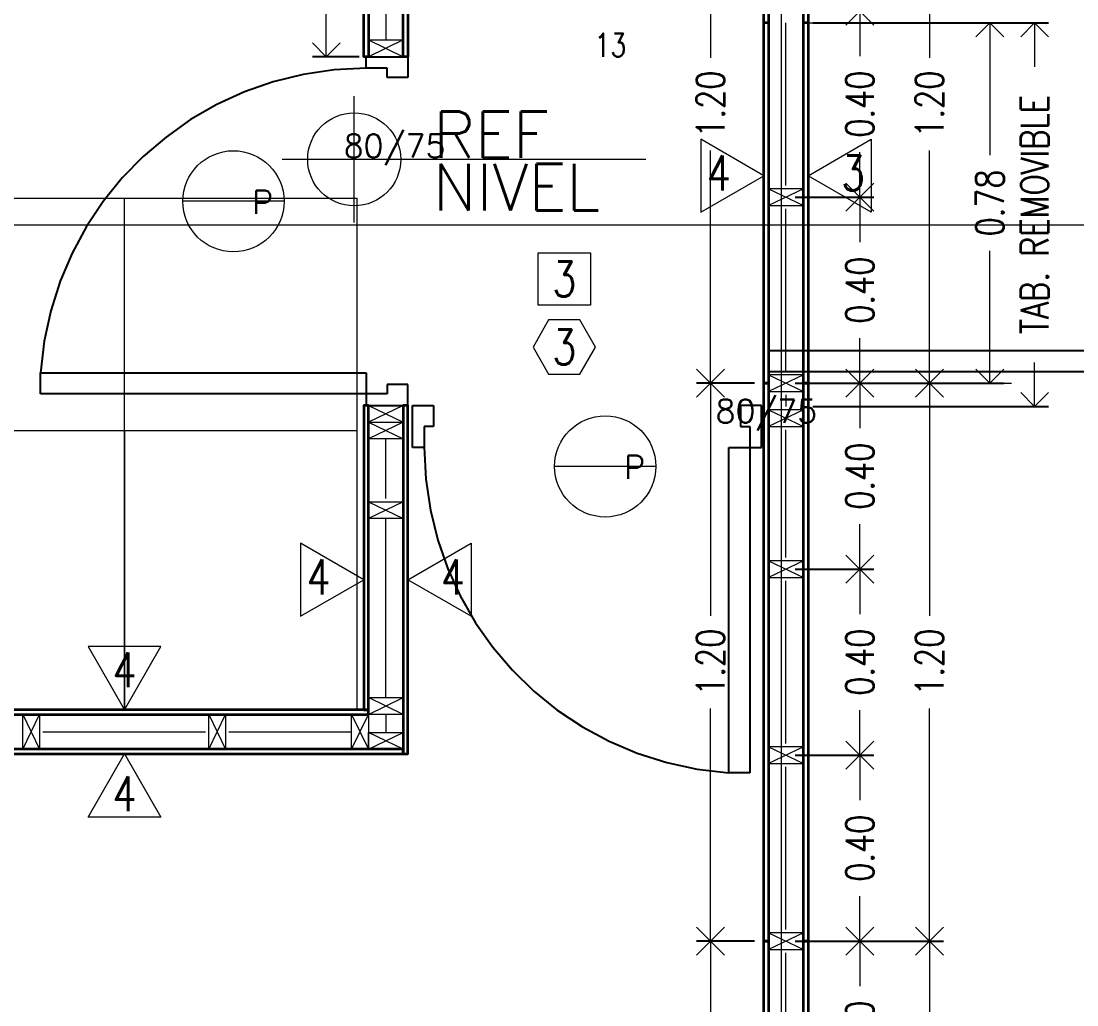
# Model space of a CAD drawing. Header units: inches. Extents: x 10.8 to 60.4, y 12.2 to 79.7.
# Drawn here: x 27.525 to 29.795, y 37.457 to 39.572 of the extents above; entities that cross this region are included whole.
import ezdxf
from ezdxf.enums import TextEntityAlignment as Align

# ---------------------------------------------------------------- set-up
doc = ezdxf.new("R2010")
doc.units = ezdxf.units.IN
doc.header["$MEASUREMENT"] = 0
doc.linetypes.add('CENTER', pattern=[2, 1.25, -0.25, 0.25, -0.25])
doc.layers.get('DEFPOINTS').update_dxf_attribs({"color": 210})
for name, color, linetype, lineweight in [('A-ANNO-DIMS', 3, 'Continuous', 18), ('A-ANNO-SYMB', 3, 'Continuous', 18), ('A-ANNO-TEXT', 3, 'Continuous', 18), ('A-DOOR-FULL', 4, 'Continuous', 25), ('A-DOOR-SYMB', 3, 'Continuous', 18), ('A-ELEV-MBE2', 4, 'Continuous', 25), ('A-FURN', 8, 'Continuous', 18), ('A-SECT-MCUT', 7, 'Continuous', 35), ('A-WALL-PATT', 8, 'Continuous', 18), ('A-WALL-STUD', 3, 'Continuous', 18)]:
    doc.layers.add(name, color=color, linetype=linetype, lineweight=lineweight)
doc.styles.add('E-ROMANS', font='romans.shx', dxfattribs={"width": 0.8})
doc.dimstyles.new('E-0050_ARW_12', dxfattribs={"dimscale": 0.001, "dimtxt": 60, "dimasz": 60, "dimexe": 30, "dimexo": 20, "dimgap": 30, "dimtad": 0, "dimzin": 0, "dimdsep": 46, "dimtxsty": 'E-ROMANS', "dimblk": 'OPEN90', "dimcen": 30, "dimclrd": 256, "dimclre": 256, "dimclrt": 256, "dimadec": 0, "dimazin": 0, "dimtfac": 1, "dimtmove": 1, "dimatfit": 3, "dimldrblk": 'OPEN90', "dimfxl": 1, "dimtfill": 1, "dimtolj": 1, "dimtzin": 0, "dimlwd": -1, "dimarcsym": 0})

# ---------------------------------------------------------------- blocks, each defined once
blk = doc.blocks.new('_Open90')
at = {"color": 0, "linetype": 'ByBlock', "lineweight": -2}
for p, q in [((-0.5, 0.5), (0, 0)), ((0, 0), (-1, 0)), ((0, 0), (-0.5, -0.5))]:
    blk.add_line(p, q, dxfattribs=at)
blk = doc.blocks.new('*D817')
at = {"layer": 'A-ANNO-DIMS', "lineweight": -2, "transparency": 16777216}
for p, q in [((29.1894, 37.5934), (29.3582, 37.5934)), ((29.1894, 37.1934), (29.3582, 37.1934))]:
    blk.add_line(p, q, dxfattribs=at)
at = {"layer": 'A-ANNO-DIMS', "transparency": 16777216}
for p, q in [((29.3282, 37.5334), (29.3282, 37.4965)), ((29.3282, 37.2534), (29.3282, 37.2903))]:
    blk.add_line(p, q, dxfattribs=at)
at = {"layer": 'DEFPOINTS', "color": 0, "transparency": 16777216}
for p in [(29.1694, 37.5934), (29.3282, 37.5934), (29.1694, 37.1934)]:
    blk.add_point(p, dxfattribs=at)
at = {"layer": 'A-ANNO-DIMS', "transparency": 16777216, "xscale": 0.06, "yscale": 0.06, "zscale": 0.06}
for p, rotation in [((29.3282, 37.5934), 90), ((29.3282, 37.1934), 270)]:
    blk.add_blockref('_Open90', p, dxfattribs=dict(at, rotation=rotation))
at = {"layer": 'A-ANNO-DIMS', "transparency": 16777216, "insert": (29.3282, 37.3934), "char_height": 0.06, "attachment_point": 5, "rotation": 90, "style": 'E-ROMANS', "bg_fill": 3, "box_fill_scale": 1.25, "bg_fill_color": 256, "bg_fill_true_color": 13158600, "bg_fill_transparency": 0}
blk.add_mtext('\\A1;0.40', dxfattribs=at)
blk = doc.blocks.new('*D818')
at = {"layer": 'A-ANNO-DIMS', "lineweight": -2, "transparency": 16777216}
for p, q in [((29.1894, 37.9934), (29.3582, 37.9934)), ((29.1894, 37.5934), (29.3582, 37.5934))]:
    blk.add_line(p, q, dxfattribs=at)
at = {"layer": 'A-ANNO-DIMS', "transparency": 16777216}
for p, q in [((29.3282, 37.9334), (29.3282, 37.8966)), ((29.3282, 37.6534), (29.3282, 37.6903))]:
    blk.add_line(p, q, dxfattribs=at)
at = {"layer": 'DEFPOINTS', "color": 0, "transparency": 16777216}
for p in [(29.1694, 37.9934), (29.3282, 37.9934), (29.1694, 37.5934)]:
    blk.add_point(p, dxfattribs=at)
at = {"layer": 'A-ANNO-DIMS', "transparency": 16777216, "xscale": 0.06, "yscale": 0.06, "zscale": 0.06}
for p, rotation in [((29.3282, 37.9934), 90), ((29.3282, 37.5934), 270)]:
    blk.add_blockref('_Open90', p, dxfattribs=dict(at, rotation=rotation))
at = {"layer": 'A-ANNO-DIMS', "transparency": 16777216, "insert": (29.3282, 37.7934), "char_height": 0.06, "attachment_point": 5, "rotation": 90, "style": 'E-ROMANS', "bg_fill": 3, "box_fill_scale": 1.25, "bg_fill_color": 256, "bg_fill_true_color": 13158600, "bg_fill_transparency": 0}
blk.add_mtext('\\A1;0.40', dxfattribs=at)
blk = doc.blocks.new('*D819')
at = {"layer": 'A-ANNO-DIMS', "lineweight": -2, "transparency": 16777216}
for p, q in [((29.1894, 38.3934), (29.3582, 38.3934)), ((29.1894, 37.9934), (29.3582, 37.9934))]:
    blk.add_line(p, q, dxfattribs=at)
at = {"layer": 'A-ANNO-DIMS', "transparency": 16777216}
for p, q in [((29.3282, 38.3334), (29.3282, 38.2966)), ((29.3282, 38.0534), (29.3282, 38.0903))]:
    blk.add_line(p, q, dxfattribs=at)
at = {"layer": 'DEFPOINTS', "color": 0, "transparency": 16777216}
for p in [(29.1694, 38.3934), (29.3282, 38.3934), (29.1694, 37.9934)]:
    blk.add_point(p, dxfattribs=at)
at = {"layer": 'A-ANNO-DIMS', "transparency": 16777216, "xscale": 0.06, "yscale": 0.06, "zscale": 0.06}
for p, rotation in [((29.3282, 38.3934), 90), ((29.3282, 37.9934), 270)]:
    blk.add_blockref('_Open90', p, dxfattribs=dict(at, rotation=rotation))
at = {"layer": 'A-ANNO-DIMS', "transparency": 16777216, "insert": (29.3282, 38.1934), "char_height": 0.06, "attachment_point": 5, "rotation": 90, "style": 'E-ROMANS', "bg_fill": 3, "box_fill_scale": 1.25, "bg_fill_color": 256, "bg_fill_true_color": 13158600, "bg_fill_transparency": 0}
blk.add_mtext('\\A1;0.40', dxfattribs=at)
blk = doc.blocks.new('*D820')
at = {"layer": 'A-ANNO-DIMS', "lineweight": -2, "transparency": 16777216}
for p, q in [((29.1894, 38.7934), (29.3582, 38.7934)), ((29.1894, 38.3934), (29.3582, 38.3934))]:
    blk.add_line(p, q, dxfattribs=at)
at = {"layer": 'A-ANNO-DIMS', "transparency": 16777216}
for p, q in [((29.3282, 38.7334), (29.3282, 38.6966)), ((29.3282, 38.4534), (29.3282, 38.4903))]:
    blk.add_line(p, q, dxfattribs=at)
at = {"layer": 'DEFPOINTS', "color": 0, "transparency": 16777216}
for p in [(29.1694, 38.7934), (29.3282, 38.7934), (29.1694, 38.3934)]:
    blk.add_point(p, dxfattribs=at)
at = {"layer": 'A-ANNO-DIMS', "transparency": 16777216, "xscale": 0.06, "yscale": 0.06, "zscale": 0.06}
for p, rotation in [((29.3282, 38.7934), 90), ((29.3282, 38.3934), 270)]:
    blk.add_blockref('_Open90', p, dxfattribs=dict(at, rotation=rotation))
at = {"layer": 'A-ANNO-DIMS', "transparency": 16777216, "insert": (29.3282, 38.5934), "char_height": 0.06, "attachment_point": 5, "rotation": 90, "style": 'E-ROMANS', "bg_fill": 3, "box_fill_scale": 1.25, "bg_fill_color": 256, "bg_fill_true_color": 13158600, "bg_fill_transparency": 0}
blk.add_mtext('\\A1;0.40', dxfattribs=at)
blk = doc.blocks.new('*D821')
at = {"layer": 'A-ANNO-DIMS', "lineweight": -2, "transparency": 16777216}
for p, q in [((29.1894, 39.1934), (29.3582, 39.1934)), ((29.1894, 38.7934), (29.3582, 38.7934))]:
    blk.add_line(p, q, dxfattribs=at)
at = {"layer": 'A-ANNO-DIMS', "transparency": 16777216}
for p, q in [((29.3282, 39.1334), (29.3282, 39.0966)), ((29.3282, 38.8534), (29.3282, 38.8903))]:
    blk.add_line(p, q, dxfattribs=at)
at = {"layer": 'DEFPOINTS', "color": 0, "transparency": 16777216}
for p in [(29.1694, 39.1934), (29.3282, 39.1934), (29.1694, 38.7934)]:
    blk.add_point(p, dxfattribs=at)
at = {"layer": 'A-ANNO-DIMS', "transparency": 16777216, "xscale": 0.06, "yscale": 0.06, "zscale": 0.06}
for p, rotation in [((29.3282, 39.1934), 90), ((29.3282, 38.7934), 270)]:
    blk.add_blockref('_Open90', p, dxfattribs=dict(at, rotation=rotation))
at = {"layer": 'A-ANNO-DIMS', "transparency": 16777216, "insert": (29.3282, 38.9934), "char_height": 0.06, "attachment_point": 5, "rotation": 90, "style": 'E-ROMANS', "bg_fill": 3, "box_fill_scale": 1.25, "bg_fill_color": 256, "bg_fill_true_color": 13158600, "bg_fill_transparency": 0}
blk.add_mtext('\\A1;0.40', dxfattribs=at)
blk = doc.blocks.new('*D822')
at = {"layer": 'A-ANNO-DIMS', "lineweight": -2, "transparency": 16777216}
for p, q in [((29.1894, 39.5934), (29.3582, 39.5934)), ((29.1894, 39.1934), (29.3582, 39.1934))]:
    blk.add_line(p, q, dxfattribs=at)
at = {"layer": 'A-ANNO-DIMS', "transparency": 16777216}
for p, q in [((29.3282, 39.5334), (29.3282, 39.4966)), ((29.3282, 39.2534), (29.3282, 39.2903))]:
    blk.add_line(p, q, dxfattribs=at)
at = {"layer": 'DEFPOINTS', "color": 0, "transparency": 16777216}
for p in [(29.1694, 39.5934), (29.3282, 39.5934), (29.1694, 39.1934)]:
    blk.add_point(p, dxfattribs=at)
at = {"layer": 'A-ANNO-DIMS', "transparency": 16777216, "xscale": 0.06, "yscale": 0.06, "zscale": 0.06}
for p, rotation in [((29.3282, 39.5934), 90), ((29.3282, 39.1934), 270)]:
    blk.add_blockref('_Open90', p, dxfattribs=dict(at, rotation=rotation))
at = {"layer": 'A-ANNO-DIMS', "transparency": 16777216, "insert": (29.3282, 39.3934), "char_height": 0.06, "attachment_point": 5, "rotation": 90, "style": 'E-ROMANS', "bg_fill": 3, "box_fill_scale": 1.25, "bg_fill_color": 256, "bg_fill_true_color": 13158600, "bg_fill_transparency": 0}
blk.add_mtext('\\A1;0.40', dxfattribs=at)
blk = doc.blocks.new('*D1007')
at = {"layer": 'A-ANNO-DIMS', "lineweight": -2, "transparency": 16777216}
for p, q in [((29.2369, 37.5934), (29.5078, 37.5934)), ((29.2369, 36.3934), (29.5078, 36.3934))]:
    blk.add_line(p, q, dxfattribs=at)
at = {"layer": 'A-ANNO-DIMS', "transparency": 16777216}
for p, q in [((29.4778, 37.5334), (29.4778, 37.0931)), ((29.4778, 36.4534), (29.4778, 36.8937))]:
    blk.add_line(p, q, dxfattribs=at)
at = {"layer": 'DEFPOINTS', "color": 0, "transparency": 16777216}
for p in [(29.2169, 37.5934), (29.4778, 37.5934), (29.2169, 36.3934)]:
    blk.add_point(p, dxfattribs=at)
at = {"layer": 'A-ANNO-DIMS', "transparency": 16777216, "xscale": 0.06, "yscale": 0.06, "zscale": 0.06}
for p, rotation in [((29.4778, 37.5934), 90), ((29.4778, 36.3934), 270)]:
    blk.add_blockref('_Open90', p, dxfattribs=dict(at, rotation=rotation))
at = {"layer": 'A-ANNO-DIMS', "transparency": 16777216, "insert": (29.4778, 36.9934), "char_height": 0.06, "attachment_point": 5, "rotation": 90, "style": 'E-ROMANS', "bg_fill": 3, "box_fill_scale": 1.25, "bg_fill_color": 256, "bg_fill_true_color": 13158600, "bg_fill_transparency": 0}
blk.add_mtext('\\A1;1.20', dxfattribs=at)
blk = doc.blocks.new('*D1008')
at = {"layer": 'A-ANNO-DIMS', "lineweight": -2, "transparency": 16777216}
for p, q in [((29.2369, 38.7934), (29.5078, 38.7934)), ((29.2369, 37.5934), (29.5078, 37.5934))]:
    blk.add_line(p, q, dxfattribs=at)
at = {"layer": 'A-ANNO-DIMS', "transparency": 16777216}
for p, q in [((29.4778, 38.7334), (29.4778, 38.2931)), ((29.4778, 37.6534), (29.4778, 38.0937))]:
    blk.add_line(p, q, dxfattribs=at)
at = {"layer": 'DEFPOINTS', "color": 0, "transparency": 16777216}
for p in [(29.2169, 38.7934), (29.4778, 38.7934), (29.2169, 37.5934)]:
    blk.add_point(p, dxfattribs=at)
at = {"layer": 'A-ANNO-DIMS', "transparency": 16777216, "xscale": 0.06, "yscale": 0.06, "zscale": 0.06}
for p, rotation in [((29.4778, 38.7934), 90), ((29.4778, 37.5934), 270)]:
    blk.add_blockref('_Open90', p, dxfattribs=dict(at, rotation=rotation))
at = {"layer": 'A-ANNO-DIMS', "transparency": 16777216, "insert": (29.4778, 38.1934), "char_height": 0.06, "attachment_point": 5, "rotation": 90, "style": 'E-ROMANS', "bg_fill": 3, "box_fill_scale": 1.25, "bg_fill_color": 256, "bg_fill_true_color": 13158600, "bg_fill_transparency": 0}
blk.add_mtext('\\A1;1.20', dxfattribs=at)
blk = doc.blocks.new('*D1009')
at = {"layer": 'A-ANNO-DIMS', "lineweight": -2, "transparency": 16777216}
for p, q in [((29.2369, 39.9934), (29.5078, 39.9934)), ((29.2369, 38.7934), (29.5078, 38.7934))]:
    blk.add_line(p, q, dxfattribs=at)
at = {"layer": 'A-ANNO-DIMS', "transparency": 16777216}
for p, q in [((29.4778, 39.9334), (29.4778, 39.4931)), ((29.4778, 38.8534), (29.4778, 39.2937))]:
    blk.add_line(p, q, dxfattribs=at)
at = {"layer": 'DEFPOINTS', "color": 0, "transparency": 16777216}
for p in [(29.2169, 39.9934), (29.4778, 39.9934), (29.2169, 38.7934)]:
    blk.add_point(p, dxfattribs=at)
at = {"layer": 'A-ANNO-DIMS', "transparency": 16777216, "xscale": 0.06, "yscale": 0.06, "zscale": 0.06}
for p, rotation in [((29.4778, 39.9934), 90), ((29.4778, 38.7934), 270)]:
    blk.add_blockref('_Open90', p, dxfattribs=dict(at, rotation=rotation))
at = {"layer": 'A-ANNO-DIMS', "transparency": 16777216, "insert": (29.4778, 39.3934), "char_height": 0.06, "attachment_point": 5, "rotation": 90, "style": 'E-ROMANS', "bg_fill": 3, "box_fill_scale": 1.25, "bg_fill_color": 256, "bg_fill_true_color": 13158600, "bg_fill_transparency": 0}
blk.add_mtext('\\A1;1.20', dxfattribs=at)
blk = doc.blocks.new('*D1021')
at = {"layer": 'A-ANNO-DIMS', "lineweight": -2, "transparency": 16777216}
for p, q in [((29.1019, 37.5934), (28.9772, 37.5934)), ((29.1019, 36.3934), (28.9772, 36.3934))]:
    blk.add_line(p, q, dxfattribs=at)
at = {"layer": 'A-ANNO-DIMS', "transparency": 16777216}
for p, q in [((29.0072, 37.5334), (29.0072, 37.0931)), ((29.0072, 36.4534), (29.0072, 36.8937))]:
    blk.add_line(p, q, dxfattribs=at)
at = {"layer": 'DEFPOINTS', "color": 0, "transparency": 16777216}
for p in [(29.0072, 37.5934), (29.1219, 37.5934), (29.1219, 36.3934)]:
    blk.add_point(p, dxfattribs=at)
at = {"layer": 'A-ANNO-DIMS', "transparency": 16777216, "xscale": 0.06, "yscale": 0.06, "zscale": 0.06}
for p, rotation in [((29.0072, 37.5934), 90), ((29.0072, 36.3934), 270)]:
    blk.add_blockref('_Open90', p, dxfattribs=dict(at, rotation=rotation))
at = {"layer": 'A-ANNO-DIMS', "transparency": 16777216, "insert": (29.0072, 36.9934), "char_height": 0.06, "attachment_point": 5, "rotation": 90, "style": 'E-ROMANS', "bg_fill": 3, "box_fill_scale": 1.25, "bg_fill_color": 256, "bg_fill_true_color": 13158600, "bg_fill_transparency": 0}
blk.add_mtext('\\A1;1.20', dxfattribs=at)
blk = doc.blocks.new('*D1022')
at = {"layer": 'A-ANNO-DIMS', "lineweight": -2, "transparency": 16777216}
for p, q in [((29.1019, 38.7934), (28.9772, 38.7934)), ((29.1019, 37.5934), (28.9772, 37.5934))]:
    blk.add_line(p, q, dxfattribs=at)
at = {"layer": 'A-ANNO-DIMS', "transparency": 16777216}
for p, q in [((29.0072, 38.7334), (29.0072, 38.2931)), ((29.0072, 37.6534), (29.0072, 38.0937))]:
    blk.add_line(p, q, dxfattribs=at)
at = {"layer": 'DEFPOINTS', "color": 0, "transparency": 16777216}
for p in [(29.0072, 38.7934), (29.1219, 38.7934), (29.1219, 37.5934)]:
    blk.add_point(p, dxfattribs=at)
at = {"layer": 'A-ANNO-DIMS', "transparency": 16777216, "xscale": 0.06, "yscale": 0.06, "zscale": 0.06}
for p, rotation in [((29.0072, 38.7934), 90), ((29.0072, 37.5934), 270)]:
    blk.add_blockref('_Open90', p, dxfattribs=dict(at, rotation=rotation))
at = {"layer": 'A-ANNO-DIMS', "transparency": 16777216, "insert": (29.0072, 38.1934), "char_height": 0.06, "attachment_point": 5, "rotation": 90, "style": 'E-ROMANS', "bg_fill": 3, "box_fill_scale": 1.25, "bg_fill_color": 256, "bg_fill_true_color": 13158600, "bg_fill_transparency": 0}
blk.add_mtext('\\A1;1.20', dxfattribs=at)
blk = doc.blocks.new('*D1023')
at = {"layer": 'A-ANNO-DIMS', "lineweight": -2, "transparency": 16777216}
for p, q in [((29.1019, 39.9934), (28.9772, 39.9934)), ((29.1019, 38.7934), (28.9772, 38.7934))]:
    blk.add_line(p, q, dxfattribs=at)
at = {"layer": 'A-ANNO-DIMS', "transparency": 16777216}
for p, q in [((29.0072, 39.9334), (29.0072, 39.4931)), ((29.0072, 38.8534), (29.0072, 39.2937))]:
    blk.add_line(p, q, dxfattribs=at)
at = {"layer": 'DEFPOINTS', "color": 0, "transparency": 16777216}
for p in [(29.0072, 39.9934), (29.1219, 39.9934), (29.1219, 38.7934)]:
    blk.add_point(p, dxfattribs=at)
at = {"layer": 'A-ANNO-DIMS', "transparency": 16777216, "xscale": 0.06, "yscale": 0.06, "zscale": 0.06}
for p, rotation in [((29.0072, 39.9934), 90), ((29.0072, 38.7934), 270)]:
    blk.add_blockref('_Open90', p, dxfattribs=dict(at, rotation=rotation))
at = {"layer": 'A-ANNO-DIMS', "transparency": 16777216, "insert": (29.0072, 39.3934), "char_height": 0.06, "attachment_point": 5, "rotation": 90, "style": 'E-ROMANS', "bg_fill": 3, "box_fill_scale": 1.25, "bg_fill_color": 256, "bg_fill_true_color": 13158600, "bg_fill_transparency": 0}
blk.add_mtext('\\A1;1.20', dxfattribs=at)
blk = doc.blocks.new('*D858')
at = {"layer": 'A-ANNO-DIMS', "lineweight": -2, "transparency": 16777216}
for p, q in [((29.2269, 39.5684), (29.7339, 39.5684)), ((29.2269, 38.7434), (29.7339, 38.7434))]:
    blk.add_line(p, q, dxfattribs=at)
at = {"layer": 'A-ANNO-DIMS', "transparency": 16777216}
for p, q in [((29.7039, 39.5084), (29.7039, 39.4739)), ((29.7039, 38.8034), (29.7039, 38.8379))]:
    blk.add_line(p, q, dxfattribs=at)
at = {"layer": 'DEFPOINTS', "color": 0, "transparency": 16777216}
for p in [(29.2069, 39.5684), (29.2069, 38.7434), (29.7039, 38.7434)]:
    blk.add_point(p, dxfattribs=at)
at = {"layer": 'A-ANNO-DIMS', "transparency": 16777216, "xscale": 0.06, "yscale": 0.06, "zscale": 0.06}
for p, rotation in [((29.7039, 39.5684), 90), ((29.7039, 38.7434), 270)]:
    blk.add_blockref('_Open90', p, dxfattribs=dict(at, rotation=rotation))
at = {"layer": 'A-ANNO-DIMS', "transparency": 16777216, "insert": (29.7039, 39.1559), "char_height": 0.06, "attachment_point": 5, "rotation": 90, "style": 'E-ROMANS', "bg_fill": 3, "box_fill_scale": 1.25, "bg_fill_color": 256, "bg_fill_true_color": 13158600, "bg_fill_transparency": 0}
blk.add_mtext('\\A1;TAB. REMOVIBLE', dxfattribs=at)
blk = doc.blocks.new('*D1033')
at = {"layer": 'A-ANNO-DIMS', "lineweight": -2, "transparency": 16777216}
for p, q in [((29.2269, 39.5684), (29.6377, 39.5684)), ((29.2269, 38.7934), (29.6377, 38.7934))]:
    blk.add_line(p, q, dxfattribs=at)
at = {"layer": 'A-ANNO-DIMS', "transparency": 16777216}
for p, q in [((29.6077, 39.5084), (29.6077, 39.284)), ((29.6077, 38.8534), (29.6077, 39.0778))]:
    blk.add_line(p, q, dxfattribs=at)
at = {"layer": 'DEFPOINTS', "color": 0, "transparency": 16777216}
for p in [(29.2069, 39.5684), (29.6077, 39.5684), (29.2069, 38.7934)]:
    blk.add_point(p, dxfattribs=at)
at = {"layer": 'A-ANNO-DIMS', "transparency": 16777216, "xscale": 0.06, "yscale": 0.06, "zscale": 0.06}
for p, rotation in [((29.6077, 39.5684), 90), ((29.6077, 38.7934), 270)]:
    blk.add_blockref('_Open90', p, dxfattribs=dict(at, rotation=rotation))
at = {"layer": 'A-ANNO-DIMS', "transparency": 16777216, "insert": (29.6077, 39.1809), "char_height": 0.06, "attachment_point": 5, "rotation": 90, "style": 'E-ROMANS', "bg_fill": 3, "box_fill_scale": 1.25, "bg_fill_color": 256, "bg_fill_true_color": 13158600, "bg_fill_transparency": 0}
blk.add_mtext('\\A1;0.78', dxfattribs=at)
blk = doc.blocks.new('*D1041')
at = {"layer": 'A-ANNO-DIMS', "lineweight": -2, "transparency": 16777216}
for p, q in [((29.2369, 42.1914), (29.9302, 42.1914)), ((29.2369, 35.1724), (29.9302, 35.1724))]:
    blk.add_line(p, q, dxfattribs=at)
at = {"layer": 'A-ANNO-DIMS', "transparency": 16777216}
for p, q in [((29.9002, 42.1314), (29.9002, 38.785)), ((29.9002, 35.2324), (29.9002, 38.5788))]:
    blk.add_line(p, q, dxfattribs=at)
at = {"layer": 'DEFPOINTS', "color": 0, "transparency": 16777216}
for p in [(29.2169, 42.1914), (29.2169, 35.1724), (29.9002, 35.1724)]:
    blk.add_point(p, dxfattribs=at)
at = {"layer": 'A-ANNO-DIMS', "transparency": 16777216, "xscale": 0.06, "yscale": 0.06, "zscale": 0.06}
for p, rotation in [((29.9002, 42.1914), 90), ((29.9002, 35.1724), 270)]:
    blk.add_blockref('_Open90', p, dxfattribs=dict(at, rotation=rotation))
at = {"layer": 'A-ANNO-DIMS', "transparency": 16777216, "insert": (29.9002, 38.6819), "char_height": 0.06, "attachment_point": 5, "rotation": 90, "style": 'E-ROMANS', "bg_fill": 3, "box_fill_scale": 1.25, "bg_fill_color": 256, "bg_fill_true_color": 13158600, "bg_fill_transparency": 0}
blk.add_mtext('\\A1;7.02', dxfattribs=at)
blk = doc.blocks.new('*D1067')
at = {"layer": 'A-ANNO-DIMS', "lineweight": -2, "transparency": 16777216}
for p, q in [((28.2419, 40.8954), (28.1514, 40.8954)), ((28.2519, 39.4954), (28.1514, 39.4954))]:
    blk.add_line(p, q, dxfattribs=at)
at = {"layer": 'A-ANNO-DIMS', "transparency": 16777216}
for p, q in [((28.1814, 40.8354), (28.1814, 40.2951)), ((28.1814, 39.5554), (28.1814, 40.0957))]:
    blk.add_line(p, q, dxfattribs=at)
at = {"layer": 'DEFPOINTS', "color": 0, "transparency": 16777216}
for p in [(28.2619, 40.8954), (28.1814, 39.4954), (28.2719, 39.4954)]:
    blk.add_point(p, dxfattribs=at)
at = {"layer": 'A-ANNO-DIMS', "transparency": 16777216, "xscale": 0.06, "yscale": 0.06, "zscale": 0.06}
for p, rotation in [((28.1814, 40.8954), 90), ((28.1814, 39.4954), 270)]:
    blk.add_blockref('_Open90', p, dxfattribs=dict(at, rotation=rotation))
at = {"layer": 'A-ANNO-DIMS', "transparency": 16777216, "insert": (28.1814, 40.1954), "char_height": 0.06, "attachment_point": 5, "rotation": 90, "style": 'E-ROMANS', "bg_fill": 3, "box_fill_scale": 1.25, "bg_fill_color": 256, "bg_fill_true_color": 13158600, "bg_fill_transparency": 0}
blk.add_mtext('\\A1;1.40', dxfattribs=at)

msp = doc.modelspace()

# ---------------------------------------------------------------- linework, layer by layer
at = {"layer": 'A-ANNO-SYMB'}
for p, q in [((28.2414, 39.1388), (28.2414, 39.4106)), ((28.0869, 39.2747), (28.868, 39.2747)), ((27.2477, 39.1912), (27.7477, 39.1912)), ((27.7477, 38.6912), (27.7477, 39.1912)), ((27.7477, 39.1912), (28.2477, 39.1912)), ((27.7477, 38.6912), (27.7477, 39.1912)), ((28.2477, 38.6912), (28.2477, 39.1912))]:
    msp.add_line(p, q, dxfattribs=at)
msp.add_circle((28.2414, 39.2747), 0.1, dxfattribs=at)
at = {"layer": 'A-ANNO-TEXT'}
for points in [[(28.6367, 39.0738), (28.7492, 39.0738), (28.7492, 38.9613), (28.6367, 38.9613)], [(28.7267, 38.8127), (28.7603, 38.871), (28.7267, 38.9293), (28.6593, 38.9293), (28.6257, 38.871), (28.6593, 38.8127)], [(28.2619, 38.3708), (28.1261, 38.4492), (28.1261, 38.2923)], [(28.3569, 38.3708), (28.4928, 38.4492), (28.4928, 38.2923)], [(27.7477, 38.0912), (27.8261, 38.227), (27.6693, 38.227)], [(27.7477, 37.9962), (27.8261, 37.8603), (27.6693, 37.8603)]]:
    msp.add_lwpolyline(points, close=True, dxfattribs=at)
at = {"layer": 'A-DOOR-FULL', "linetype": 'CENTER'}
for points in [[(27.5669, 38.8154), (28.2669, 38.8154), (28.2669, 38.7704), (27.5669, 38.7704), (27.5669, 38.8154)], [(28.2669, 38.7704), (28.2669, 38.7454), (28.3569, 38.7454), (28.3569, 38.7904), (28.3119, 38.7904), (28.3119, 38.7704), (28.2669, 38.7704)], [(28.3919, 38.6554), (28.3669, 38.6554), (28.3669, 38.7454), (28.4119, 38.7454), (28.4119, 38.7004), (28.3919, 38.7004), (28.3919, 38.6554)]]:
    msp.add_lwpolyline(points, dxfattribs=at)
msp.add_arc((28.268, 38.7677), 0.7027, 90.0864, 176.1093, dxfattribs=at)
at = {"layer": 'A-DOOR-SYMB'}
for points in [[(28.0906, 39.1844), (27.8731, 39.1844)], [(28.8898, 38.6144), (28.6723, 38.6144)]]:
    msp.add_lwpolyline(points, dxfattribs=at)
for centre in [(27.9818, 39.1844), (28.781, 38.6144)]:
    msp.add_circle(centre, 0.1088, dxfattribs=at)
at = {"layer": 'A-FURN'}
for points in [[(27.7477, 38.0912), (27.7477, 38.6912), (27.2477, 38.6912), (27.2477, 38.0912)], [(28.2477, 38.0912), (28.2477, 38.6912), (27.7477, 38.6912), (27.7477, 38.0912)]]:
    msp.add_lwpolyline(points, close=True, dxfattribs=at)
at = {"layer": 'A-SECT-MCUT'}
for points in [[(28.2619, 40.8954), (28.2719, 40.8954), (28.2719, 39.4954), (28.2619, 39.4954)], [(28.3469, 40.8954), (28.3569, 40.8954), (28.3569, 39.4954), (28.3469, 39.4954)], [(29.1319, 39.9934), (29.1319, 38.7934), (29.1219, 38.7934), (29.1219, 39.9934)], [(29.2169, 39.9934), (29.2169, 38.7934), (29.2069, 38.7934), (29.2069, 39.9934)], [(29.1319, 38.7934), (29.1319, 37.5934), (29.1219, 37.5934), (29.1219, 38.7934)], [(29.2169, 38.7934), (29.2169, 37.5934), (29.2069, 37.5934), (29.2069, 38.7934)], [(28.2619, 38.0912), (28.2719, 38.0912), (28.2719, 38.7454), (28.2619, 38.7454)], [(28.3469, 37.9962), (28.3569, 37.9962), (28.3569, 38.7454), (28.3469, 38.7454)], [(27.2326, 38.0912), (27.2326, 38.0812), (28.2719, 38.0812), (28.2719, 38.0912)], [(27.1376, 38.0062), (27.1376, 37.9962), (28.3469, 37.9962), (28.3469, 38.0062)], [(29.1319, 37.5934), (29.1319, 36.3934), (29.1219, 36.3934), (29.1219, 37.5934)], [(29.2169, 37.5934), (29.2169, 36.3934), (29.2069, 36.3934), (29.2069, 37.5934)]]:
    msp.add_lwpolyline(points, close=True, dxfattribs=at)
at = {"layer": 'A-WALL-PATT', "ltscale": 0.1}
for p, q in [((28.3094, 39.6874), (28.3094, 39.5314)), ((28.3094, 38.5454), (28.3094, 38.6734)), ((28.3094, 38.1172), (28.3094, 38.5024)), ((28.3094, 38.0812), (28.3094, 38.0422)), ((27.5719, 38.0437), (27.9219, 38.0437)), ((27.9719, 38.0437), (28.2359, 38.0437))]:
    msp.add_line(p, q, dxfattribs=at)
at = {"layer": 'A-WALL-STUD'}
for p, q in [((28.3469, 38.7454), (28.2719, 38.7094)), ((28.2719, 38.7454), (28.3469, 38.7094)), ((28.2719, 38.7094), (28.3469, 38.6734)), ((28.3469, 38.7094), (28.2719, 38.6734)), ((28.2719, 38.5384), (28.3469, 38.5024)), ((28.3469, 38.5384), (28.2719, 38.5024)), ((28.3469, 38.0812), (28.2719, 38.1172)), ((28.2719, 38.0812), (28.3469, 38.1172)), ((27.5289, 38.0062), (27.5649, 38.0812)), ((27.5289, 38.0812), (27.5649, 38.0062)), ((27.9289, 38.0062), (27.9649, 38.0812)), ((27.9289, 38.0812), (27.9649, 38.0062)), ((28.2359, 38.0062), (28.2719, 38.0812)), ((28.2359, 38.0812), (28.2719, 38.0062)), ((28.3469, 38.0062), (28.2719, 38.0422)), ((28.2719, 38.0062), (28.3469, 38.0422))]:
    msp.add_line(p, q, dxfattribs=at)
for points in [[(28.3469, 38.7454), (28.2719, 38.7454), (28.2719, 38.7094), (28.3469, 38.7094)], [(28.2719, 38.7094), (28.3469, 38.7094), (28.3469, 38.6734), (28.2719, 38.6734)], [(28.2719, 38.5384), (28.3469, 38.5384), (28.3469, 38.5024), (28.2719, 38.5024)], [(28.3469, 38.0812), (28.2719, 38.0812), (28.2719, 38.1172), (28.3469, 38.1172)], [(27.5289, 38.0062), (27.5289, 38.0812), (27.5649, 38.0812), (27.5649, 38.0062)], [(27.9289, 38.0062), (27.9289, 38.0812), (27.9649, 38.0812), (27.9649, 38.0062)], [(28.2359, 38.0062), (28.2359, 38.0812), (28.2719, 38.0812), (28.2719, 38.0062)], [(28.3469, 38.0062), (28.2719, 38.0062), (28.2719, 38.0422), (28.3469, 38.0422)]]:
    msp.add_lwpolyline(points, close=True, dxfattribs=at)

# ---------------------------------------------------------------- texts
at = {"layer": 'A-ANNO-TEXT', "attachment_point": 5, "style": 'E-ROMANS'}
for s, insert, char_height, rotation in [('\\pi-0.3,l0.3,t0.3;13', (28.792, 39.5203), 0.05, 0.0005), ('\\pi-0.45,l0.45,t0.45;3', (28.693, 39.0176), 0.075, 0.0005), ('\\pi-0.45,l0.45,t0.45;3', (28.693, 38.871), 0.075, 0.0005), ('\\pi-0.45,l0.45,t0.45;4', (28.165, 38.3764), 0.075, 0.0005), ('\\pi-0.45,l0.45,t0.45;4', (28.4538, 38.3764), 0.075, 359.9995), ('\\pi-0.45,l0.45,t0.45;4', (27.7477, 38.1769), 0.075, 0.0005), ('\\pi-0.45,l0.45,t0.45;4', (27.7477, 37.9104), 0.075, 359.9995)]:
    msp.add_mtext(s, dxfattribs=dict(at, insert=insert, char_height=char_height, rotation=rotation))
at = {"layer": 'A-ANNO-TEXT', "style": 'E-ROMANS'}
msp.add_attdef('REF', text='', height=0.1, dxfattribs=at).set_placement((28.411, 39.2476), align=Align.BOTTOM_LEFT)
msp.add_attdef('80/75', text='x/x', height=0.05, dxfattribs=at).set_placement((28.3281, 39.3285), align=Align.TOP_CENTER)
msp.add_attdef('NIVEL', text='%%P0,00', height=0.1, dxfattribs=at).set_placement((28.4102, 39.2647), align=Align.TOP_LEFT)
for p in [(28.0449, 39.1427), (28.8441, 38.5727)]:
    msp.add_attdef('P', text='P', height=0.05, dxfattribs=at).set_placement(p, align=Align.BOTTOM_CENTER)

# ---------------------------------------------------------------- next in the draw order: dimensions: what is measured, and where the dimension line sits
at = {"layer": 'A-ANNO-DIMS'}
for base, p1, p2, picture, middle in [((28.1814, 39.4954), (28.2619, 40.8954), (28.2719, 39.4954), '*D1067', (28.1814, 40.1954)), ((29.0072, 37.5934), (29.1219, 36.3934), (29.1219, 37.5934), '*D1021', (29.0072, 36.9934)), ((29.3282, 37.5934), (29.1694, 37.1934), (29.1694, 37.5934), '*D817', (29.3282, 37.3934))]:
    dim = msp.add_linear_dim(base=base, p1=p1, p2=p2, angle=90, dimstyle='E-0050_ARW_12', dxfattribs=at)
    dim.commit()
    dim.dimension.update_dxf_attribs({"geometry": picture, "text_midpoint": middle})

# ---------------------------------------------------------------- next in the draw order: linework, layer by layer
at = {"layer": 'A-DOOR-FULL', "linetype": 'CENTER'}
msp.add_lwpolyline([(28.2669, 39.4704), (28.2669, 39.4954), (28.3569, 39.4954), (28.3569, 39.4504), (28.3119, 39.4504), (28.3119, 39.4704), (28.2669, 39.4704)], dxfattribs=at)
at = {"layer": 'A-WALL-PATT', "ltscale": 0.1}
msp.add_line((29.1694, 37.2184), (29.1694, 37.5684), dxfattribs=at)
at = {"layer": 'A-WALL-STUD'}
for p, q in [((28.2719, 39.5314), (28.3469, 39.4954)), ((28.3469, 39.5314), (28.2719, 39.4954))]:
    msp.add_line(p, q, dxfattribs=at)
msp.add_lwpolyline([(28.2719, 39.5314), (28.3469, 39.5314), (28.3469, 39.4954), (28.2719, 39.4954)], close=True, dxfattribs=at)

# ---------------------------------------------------------------- next in the draw order: dimensions: what is measured, and where the dimension line sits
at = {"layer": 'A-ANNO-DIMS'}
for base, p1, p2, picture, middle in [((29.0072, 38.7934), (29.1219, 37.5934), (29.1219, 38.7934), '*D1022', (29.0072, 38.1934)), ((29.3282, 37.9934), (29.1694, 37.5934), (29.1694, 37.9934), '*D818', (29.3282, 37.7934))]:
    dim = msp.add_linear_dim(base=base, p1=p1, p2=p2, angle=90, dimstyle='E-0050_ARW_12', dxfattribs=at)
    dim.commit()
    dim.dimension.update_dxf_attribs({"geometry": picture, "text_midpoint": middle})

# ---------------------------------------------------------------- next in the draw order: linework, layer by layer
at = {"layer": 'A-DOOR-FULL', "linetype": 'CENTER'}
for points in [[(29.0919, 38.6554), (29.1169, 38.6554), (29.1169, 38.7454), (29.0719, 38.7454), (29.0719, 38.7004), (29.0919, 38.7004), (29.0919, 38.6554)], [(29.0469, 37.9554), (29.0469, 38.6554), (29.0919, 38.6554), (29.0919, 37.9554), (29.0469, 37.9554)]]:
    msp.add_lwpolyline(points, dxfattribs=at)
msp.add_arc((29.0946, 38.6565), 0.7027, 180.0864, 266.1093, dxfattribs=at)
at = {"layer": 'A-WALL-PATT', "ltscale": 0.1}
msp.add_line((29.1694, 37.6184), (29.1694, 37.9684), dxfattribs=at)

# ---------------------------------------------------------------- next in the draw order: dimensions: what is measured, and where the dimension line sits
at = {"layer": 'A-ANNO-DIMS'}
for base, p1, p2, picture, middle in [((29.0072, 39.9934), (29.1219, 38.7934), (29.1219, 39.9934), '*D1023', (29.0072, 39.3934)), ((29.3282, 38.3934), (29.1694, 37.9934), (29.1694, 38.3934), '*D819', (29.3282, 38.1934)), ((29.4778, 37.5934), (29.2169, 36.3934), (29.2169, 37.5934), '*D1007', (29.4778, 36.9934))]:
    dim = msp.add_linear_dim(base=base, p1=p1, p2=p2, angle=90, dimstyle='E-0050_ARW_12', dxfattribs=at)
    dim.commit()
    dim.dimension.update_dxf_attribs({"geometry": picture, "text_midpoint": middle})

# ---------------------------------------------------------------- next in the draw order: linework, layer by layer
at = {"layer": 'A-ANNO-TEXT'}
msp.add_lwpolyline([(29.1219, 39.2395), (28.9861, 39.3179), (28.9861, 39.161)], close=True, dxfattribs=at)
at = {"layer": 'A-SECT-MCUT'}
msp.add_line((29.1319, 39.5684), (29.1219, 39.5684), dxfattribs=at)
at = {"layer": 'A-WALL-PATT', "ltscale": 0.1}
msp.add_line((29.1694, 38.0184), (29.1694, 38.3684), dxfattribs=at)

# ---------------------------------------------------------------- next in the draw order: texts
at = {"layer": 'A-ANNO-TEXT', "insert": (29.025, 39.2451), "char_height": 0.075, "attachment_point": 5, "rotation": 0.0005, "style": 'E-ROMANS'}
msp.add_mtext('\\pi-0.45,l0.45,t0.45;4', dxfattribs=at)

# ---------------------------------------------------------------- next in the draw order: dimensions: what is measured, and where the dimension line sits
at = {"layer": 'A-ANNO-DIMS'}
dim = msp.add_linear_dim(base=(29.3282, 38.7934), p1=(29.1694, 38.3934), p2=(29.1694, 38.7934), angle=90, dimstyle='E-0050_ARW_12', dxfattribs=at)
dim.commit()
dim.dimension.update_dxf_attribs({"geometry": '*D820', "text_midpoint": (29.3282, 38.5934)})

# ---------------------------------------------------------------- next in the draw order: linework, layer by layer
at = {"layer": 'A-WALL-PATT', "ltscale": 0.1}
for p, q in [((29.1694, 38.7684), (29.1694, 38.7434)), ((29.1694, 38.4184), (29.1694, 38.6934))]:
    msp.add_line(p, q, dxfattribs=at)

# ---------------------------------------------------------------- next in the draw order: dimensions: what is measured, and where the dimension line sits
at = {"layer": 'A-ANNO-DIMS'}
dim = msp.add_linear_dim(base=(29.3282, 39.1934), p1=(29.1694, 38.7934), p2=(29.1694, 39.1934), angle=90, dimstyle='E-0050_ARW_12', dxfattribs=at)
dim.commit()
dim.dimension.update_dxf_attribs({"geometry": '*D821', "text_midpoint": (29.3282, 38.9934)})

# ---------------------------------------------------------------- next in the draw order: linework, layer by layer
at = {"layer": 'A-WALL-PATT', "ltscale": 0.1}
msp.add_line((29.1694, 38.8184), (29.1694, 39.1684), dxfattribs=at)

# ---------------------------------------------------------------- next in the draw order: dimensions: what is measured, and where the dimension line sits
at = {"layer": 'A-ANNO-DIMS'}
for base, p1, p2, picture, middle in [((29.3282, 39.5934), (29.1694, 39.1934), (29.1694, 39.5934), '*D822', (29.3282, 39.3934)), ((29.4778, 38.7934), (29.2169, 37.5934), (29.2169, 38.7934), '*D1008', (29.4778, 38.1934))]:
    dim = msp.add_linear_dim(base=base, p1=p1, p2=p2, angle=90, dimstyle='E-0050_ARW_12', dxfattribs=at)
    dim.commit()
    dim.dimension.update_dxf_attribs({"geometry": picture, "text_midpoint": middle})

# ---------------------------------------------------------------- next in the draw order: linework, layer by layer
at = {"layer": 'A-ANNO-SYMB'}
msp.add_line((29.1594, 44.2823), (29.1594, 33.8778), dxfattribs=at)
at = {"layer": 'A-WALL-PATT', "ltscale": 0.1}
msp.add_line((29.1694, 39.2184), (29.1694, 39.5684), dxfattribs=at)

# ---------------------------------------------------------------- next in the draw order: dimensions: what is measured, and where the dimension line sits
at = {"layer": 'A-ANNO-DIMS'}
dim = msp.add_linear_dim(base=(29.4778, 39.9934), p1=(29.2169, 38.7934), p2=(29.2169, 39.9934), angle=90, dimstyle='E-0050_ARW_12', dxfattribs=at)
dim.commit()
dim.dimension.update_dxf_attribs({"geometry": '*D1009', "text_midpoint": (29.4778, 39.3934)})

# ---------------------------------------------------------------- next in the draw order: dimensions: what is measured, and where the dimension line sits
dim = msp.add_linear_dim(base=(29.7039, 38.7434), p1=(29.2069, 39.5684), p2=(29.2069, 38.7434), angle=90, text='TAB. REMOVIBLE', dimstyle='E-0050_ARW_12', dxfattribs=at)
dim.commit()
dim.dimension.update_dxf_attribs({"geometry": '*D858', "text_midpoint": (29.7039, 39.1559)})

# ---------------------------------------------------------------- next in the draw order: linework, layer by layer
for points in [[(29.2169, 39.5684), (29.6539, 39.5684)], [(29.2069, 38.7934), (29.6539, 38.7934)]]:
    msp.add_lwpolyline(points, dxfattribs=at)
at = {"layer": 'A-SECT-MCUT'}
msp.add_line((29.2169, 39.5684), (29.2069, 39.5684), dxfattribs=at)

# ---------------------------------------------------------------- next in the draw order: dimensions: what is measured, and where the dimension line sits
at = {"layer": 'A-ANNO-DIMS'}
dim = msp.add_linear_dim(base=(29.6077297, 39.5684073), p1=(29.2069366, 38.793407), p2=(29.2069408, 39.5684073), angle=90, dimstyle='E-0050_ARW_12', dxfattribs=at)
dim.commit()
dim.dimension.update_dxf_attribs({"geometry": '*D1033', "text_midpoint": (29.6077297, 39.1809071)})

# ---------------------------------------------------------------- next in the draw order: dimensions: what is measured, and where the dimension line sits
dim = msp.add_linear_dim(base=(29.9002, 35.1724), p1=(29.2169, 42.1914), p2=(29.2169, 35.1724), angle=90, dimstyle='E-0050_ARW_12', dxfattribs=at)
dim.commit()
dim.dimension.update_dxf_attribs({"geometry": '*D1041', "text_midpoint": (29.9002, 38.6819)})

# ---------------------------------------------------------------- next in the draw order: linework, layer by layer
at = {"layer": 'A-ANNO-SYMB'}
msp.add_line((34.2889, 39.1329), (11.4546, 39.1329), dxfattribs=at)
at = {"layer": 'A-ANNO-TEXT'}
msp.add_lwpolyline([(29.2169, 39.2395), (29.3528, 39.3179), (29.3528, 39.161)], close=True, dxfattribs=at)
at = {"layer": 'A-ELEV-MBE2'}
for p, q in [((29.1319, 38.8634), (32.306, 38.8634)), ((29.1319, 38.8184), (32.306, 38.8184))]:
    msp.add_line(p, q, dxfattribs=at)
at = {"layer": 'A-WALL-STUD'}
for p, q in [((29.2069, 39.2114), (29.1319, 39.1754)), ((29.1319, 39.2114), (29.2069, 39.1754)), ((29.2069, 38.8114), (29.1319, 38.7754)), ((29.1319, 38.8114), (29.2069, 38.7754)), ((29.2069, 38.7364), (29.1319, 38.7004)), ((29.1319, 38.7364), (29.2069, 38.7004)), ((29.2069, 38.4114), (29.1319, 38.3754)), ((29.1319, 38.4114), (29.2069, 38.3754)), ((29.2069, 38.0114), (29.1319, 37.9754)), ((29.1319, 38.0114), (29.2069, 37.9754)), ((29.2069, 37.6114), (29.1319, 37.5754)), ((29.1319, 37.6114), (29.2069, 37.5754))]:
    msp.add_line(p, q, dxfattribs=at)
for points in [[(29.2069, 39.2114), (29.1319, 39.2114), (29.1319, 39.1754), (29.2069, 39.1754)], [(29.2069, 38.8114), (29.1319, 38.8114), (29.1319, 38.7754), (29.2069, 38.7754)], [(29.2069, 38.7364), (29.1319, 38.7364), (29.1319, 38.7004), (29.2069, 38.7004)], [(29.2069, 38.4114), (29.1319, 38.4114), (29.1319, 38.3754), (29.2069, 38.3754)], [(29.2069, 38.0114), (29.1319, 38.0114), (29.1319, 37.9754), (29.2069, 37.9754)], [(29.2069, 37.6114), (29.1319, 37.6114), (29.1319, 37.5754), (29.2069, 37.5754)]]:
    msp.add_lwpolyline(points, close=True, dxfattribs=at)

# ---------------------------------------------------------------- next in the draw order: texts
at = {"layer": 'A-ANNO-TEXT', "insert": (29.3138, 39.2451), "char_height": 0.075, "attachment_point": 5, "rotation": 359.9995, "style": 'E-ROMANS'}
msp.add_mtext('\\pi-0.45,l0.45,t0.45;3', dxfattribs=at)
at = {"layer": 'A-ANNO-TEXT', "style": 'E-ROMANS'}
msp.add_attdef('80/75', text='x/x', height=0.05, dxfattribs=at).set_placement((29.1273, 38.7584), align=Align.TOP_CENTER)

doc.saveas('drawing.dxf')
